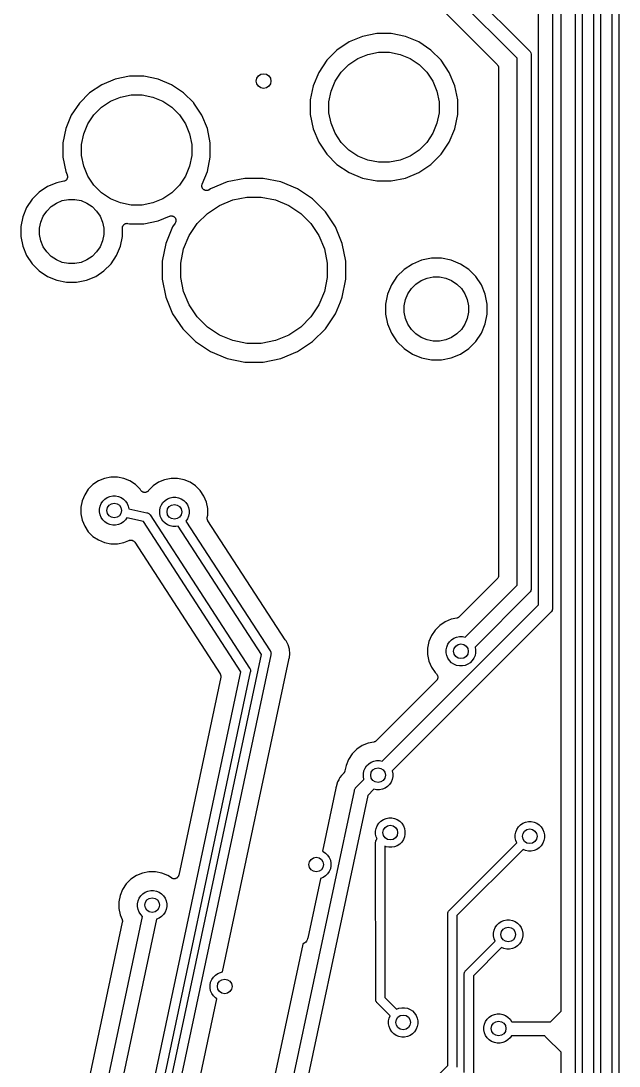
# Model space of a CAD drawing. Extents: x 59 to 2996, y -153 to 1402.
# Drawn here: x 619.55 to 635.85, y 663.05 to 691.53 of the extents above; entities that cross this region are included whole.
import ezdxf

# ---------------------------------------------------------------- set-up
doc = ezdxf.new("R2010")
doc.units = 0
doc.layers.add('BLACK', color=7, linetype='CONTINUOUS')

msp = doc.modelspace()

# ---------------------------------------------------------------- linework, layer by layer
at = {"layer": 'BLACK', "linetype": 'Continuous'}
for points in [[(635.85, 662.58), (635.85, 668.879), (635.849, 668.887), (635.85, 668.898), (635.85, 668.899), (635.85, 672.842), (635.849, 672.85), (635.85, 672.86), (635.85, 704.256)], [(635.35, 662.07), (635.35, 704.049)], [(635.65, 704.104), (635.65, 662.124)], [(634.269, 661.641), (634.269, 663.424), (633.87, 663.822), (633.863, 663.828), (633.839, 663.857), (633.839, 663.857), (633.839, 663.857), (633.831, 663.873), (632.916, 663.873), (632.878, 663.817), (632.822, 663.761), (632.757, 663.717), (632.684, 663.687), (632.607, 663.672), (632.528, 663.672), (632.451, 663.687), (632.378, 663.717), (632.313, 663.761), (632.257, 663.817), (632.213, 663.882), (632.183, 663.955), (632.167, 664.032), (632.167, 664.111), (632.183, 664.188), (632.213, 664.261), (632.257, 664.327), (632.313, 664.382), (632.378, 664.426), (632.451, 664.456), (632.528, 664.472), (632.607, 664.472), (632.684, 664.456), (632.757, 664.426), (632.822, 664.382), (632.878, 664.327), (632.922, 664.261), (632.925, 664.254), (633.98, 664.254), (634.269, 664.542), (634.269, 703.601)], [(634.65, 703.671), (634.65, 664.473), (634.65, 664.463), (634.65, 664.454), (634.65, 664.454), (634.65, 664.454), (634.65, 664.073), (634.65, 664.073), (634.65, 664.063), (634.65, 664.054), (634.65, 663.512), (634.65, 663.503), (634.65, 663.493), (634.65, 661.71)], [(635.15, 703.233), (635.15, 661.917)], [(634.85, 661.862), (634.85, 702.555)], [(626.429, 660.154), (628.638, 670.547), (628.639, 670.555), (628.642, 670.565), (628.643, 670.566), (628.645, 670.574), (628.65, 670.591), (628.651, 670.592), (628.651, 670.593), (628.66, 670.608), (628.668, 670.624), (628.669, 670.625), (628.669, 670.626), (628.681, 670.639), (628.686, 670.646), (628.687, 670.646), (628.693, 670.655), (628.7, 670.66), (628.898, 670.858), (628.883, 670.934), (628.883, 671.013), (628.898, 671.09), (628.929, 671.163), (628.972, 671.229), (629.028, 671.284), (629.094, 671.328), (629.166, 671.358), (629.244, 671.374), (629.323, 671.374), (629.399, 671.358), (629.555, 671.515), (629.555, 671.515), (633.657, 675.616), (633.657, 700.05)], [(634.038, 700.12), (634.038, 675.547), (634.038, 675.537), (634.035, 675.5), (634.025, 675.469), (634.024, 675.464), (634.006, 675.431), (633.994, 675.416), (633.989, 675.41), (633.982, 675.402), (633.975, 675.396), (629.824, 671.245), (629.824, 671.245), (629.668, 671.089), (629.683, 671.013), (629.683, 670.934), (629.668, 670.857), (629.638, 670.784), (629.594, 670.719), (629.538, 670.663), (629.473, 670.619), (629.4, 670.589), (629.323, 670.574), (629.244, 670.574), (629.168, 670.589), (629.002, 670.423), (626.817, 660.143)], [(631.751, 692.371), (633.394, 690.727), (633.401, 690.721), (633.425, 690.692), (633.443, 690.659), (633.454, 690.623), (633.456, 690.595), (633.456, 690.595), (633.457, 690.586), (633.456, 690.577), (633.456, 676.084), (633.457, 676.074), (633.454, 676.037), (633.446, 676.01), (633.443, 676.001), (633.425, 675.968), (633.413, 675.953), (633.409, 675.948), (633.401, 675.939), (633.394, 675.933), (631.926, 674.465), (631.941, 674.389), (631.941, 674.31), (631.925, 674.233), (631.895, 674.16), (631.851, 674.094), (631.796, 674.038), (631.73, 673.995), (631.657, 673.965), (631.58, 673.949), (631.501, 673.949), (631.424, 673.965), (631.351, 673.995), (631.286, 674.038), (631.23, 674.094), (631.186, 674.16), (631.156, 674.233), (631.141, 674.31), (631.141, 674.389), (631.156, 674.466), (631.186, 674.539), (631.23, 674.604), (631.286, 674.66), (631.351, 674.704), (631.424, 674.734), (631.501, 674.749), (631.58, 674.749), (631.656, 674.734), (633.075, 676.153), (633.075, 690.507), (631.432, 692.15)], [(631.095, 691.769), (632.53, 690.334), (632.531, 690.334), (632.531, 690.334), (632.531, 690.334), (632.532, 690.333), (632.539, 690.323), (632.546, 690.314), (632.547, 690.314), (632.547, 690.313), (632.552, 690.303), (632.558, 690.292), (632.558, 690.292), (632.558, 690.291), (632.562, 690.28), (632.565, 690.269), (632.565, 690.268), (632.565, 690.267), (632.566, 690.256), (632.567, 690.244), (632.567, 676.416), (632.567, 676.416), (632.567, 676.416), (632.567, 676.416), (632.567, 676.415), (632.566, 676.403), (632.565, 676.391), (632.565, 676.391), (632.565, 676.39), (632.561, 676.379), (632.558, 676.368), (632.557, 676.367), (632.557, 676.366), (632.552, 676.356), (632.546, 676.346), (632.546, 676.345), (632.545, 676.345), (632.538, 676.336), (632.53, 676.327), (631.491, 675.287), (631.49, 675.287), (631.49, 675.287), (631.49, 675.287), (631.489, 675.286), (631.48, 675.278), (631.471, 675.271), (631.471, 675.271), (631.47, 675.27), (631.46, 675.265), (631.449, 675.259), (631.449, 675.259), (631.448, 675.259), (631.437, 675.255), (631.426, 675.252), (631.276, 675.222), (631.111, 675.154), (630.962, 675.054), (630.835, 674.928), (630.736, 674.779), (630.668, 674.614), (630.633, 674.439), (630.633, 674.26), (630.668, 674.084), (630.736, 673.919), (630.835, 673.77), (630.874, 673.732), (630.875, 673.731), (630.875, 673.731), (630.875, 673.731), (630.875, 673.731), (630.883, 673.721), (630.89, 673.712), (630.89, 673.712), (630.891, 673.711), (630.896, 673.701), (630.902, 673.69), (630.902, 673.69), (630.902, 673.689), (630.905, 673.678), (630.909, 673.666), (630.909, 673.666), (630.909, 673.665), (630.91, 673.653), (630.911, 673.642), (630.911, 673.641), (630.911, 673.641), (630.91, 673.629), (630.909, 673.617), (630.909, 673.617), (630.909, 673.616), (630.905, 673.605), (630.901, 673.593), (630.901, 673.593), (630.901, 673.592), (630.895, 673.582), (630.89, 673.571), (630.889, 673.571), (630.889, 673.571), (630.882, 673.561), (630.874, 673.552), (629.233, 671.911), (629.233, 671.911), (629.233, 671.911), (629.233, 671.911), (629.232, 671.91), (629.223, 671.903), (629.213, 671.895), (629.213, 671.895), (629.212, 671.894), (629.202, 671.889), (629.192, 671.884), (629.191, 671.883), (629.19, 671.883), (629.179, 671.88), (629.168, 671.876), (629.018, 671.847), (628.853, 671.778), (628.704, 671.679), (628.578, 671.552), (628.478, 671.404), (628.41, 671.238), (628.381, 671.094), (628.381, 671.092), (628.379, 671.086), (628.378, 671.08), (628.375, 671.074), (628.373, 671.068), (628.37, 671.063), (628.368, 671.057), (628.364, 671.052), (628.361, 671.047), (628.357, 671.042), (628.354, 671.036), (628.349, 671.032), (628.345, 671.028), (628.34, 671.024), (628.338, 671.021), (628.316, 670.994), (628.314, 670.993), (628.312, 670.99), (628.291, 670.965), (628.289, 670.964), (628.289, 670.964), (628.246, 670.911), (628.214, 670.852), (628.213, 670.85), (628.213, 670.85), (628.18, 670.79), (628.16, 670.725), (628.16, 670.724), (628.16, 670.724), (628.151, 670.696), (628.151, 670.695), (628.149, 670.691), (628.148, 670.687), (628.139, 670.654), (628.136, 670.632), (628.136, 670.63), (628.135, 670.624), (628.134, 670.618), (627.769, 668.902), (627.788, 668.894), (627.853, 668.85), (627.909, 668.794), (627.953, 668.729), (627.983, 668.656), (627.998, 668.579), (627.998, 668.5), (627.983, 668.423), (627.953, 668.35), (627.909, 668.284), (627.853, 668.229), (627.788, 668.185), (627.715, 668.155), (627.711, 668.154), (627.367, 666.532), (627.365, 666.523), (627.354, 666.487), (627.336, 666.455), (627.312, 666.426), (627.29, 666.408), (627.29, 666.408), (627.283, 666.402), (627.274, 666.398), (627.231, 666.37), (625.939, 660.29)], [(624.089, 661.119), (624.889, 664.881), (624.85, 664.906), (624.795, 664.962), (624.751, 665.027), (624.721, 665.1), (624.705, 665.177), (624.705, 665.256), (624.721, 665.334), (624.751, 665.406), (624.795, 665.472), (624.85, 665.528), (624.916, 665.571), (624.989, 665.601), (625.044, 665.613), (626.853, 674.12), (626.853, 674.122), (626.855, 674.127), (626.856, 674.132), (626.863, 674.156), (626.866, 674.181), (626.866, 674.181), (626.877, 674.28), (626.867, 674.404), (626.832, 674.524), (626.803, 674.58), (626.786, 674.612), (626.786, 674.612), (626.775, 674.635), (626.759, 674.654), (626.758, 674.655), (626.755, 674.66), (626.752, 674.664), (624.648, 677.905), (624.647, 677.906), (624.642, 677.916), (624.637, 677.925), (624.636, 677.927), (624.636, 677.928), (624.633, 677.939), (624.629, 677.949), (624.629, 677.951), (624.629, 677.952), (624.628, 677.963), (624.627, 677.974), (624.627, 677.975), (624.627, 677.977), (624.628, 677.988), (624.63, 677.998), (624.642, 678.06), (624.642, 678.239), (624.607, 678.414), (624.538, 678.58), (624.439, 678.728), (624.313, 678.855), (624.164, 678.954), (623.999, 679.023), (623.823, 679.057), (623.644, 679.057), (623.469, 679.023), (623.304, 678.954), (623.155, 678.855), (623.024, 678.724), (623.023, 678.723), (623.015, 678.714), (623.015, 678.713), (623.015, 678.713), (623.006, 678.706), (622.996, 678.698), (622.996, 678.698), (622.996, 678.698), (622.985, 678.692), (622.974, 678.686), (622.974, 678.686), (622.974, 678.686), (622.962, 678.683), (622.951, 678.679), (622.95, 678.679), (622.95, 678.679), (622.938, 678.678), (622.926, 678.677), (622.925, 678.677), (622.925, 678.677), (622.913, 678.678), (622.901, 678.68), (622.901, 678.68), (622.901, 678.68), (622.889, 678.683), (622.877, 678.687), (622.877, 678.687), (622.877, 678.687), (622.866, 678.693), (622.856, 678.699), (622.855, 678.699), (622.855, 678.699), (622.846, 678.707), (622.836, 678.714), (622.836, 678.715), (622.836, 678.715), (622.828, 678.724), (622.821, 678.733), (622.8, 678.765), (622.673, 678.892), (622.524, 678.991), (622.359, 679.059), (622.184, 679.094), (622.005, 679.094), (621.83, 679.059), (621.664, 678.991), (621.516, 678.892), (621.389, 678.765), (621.29, 678.616), (621.221, 678.451), (621.186, 678.276), (621.186, 678.097), (621.221, 677.921), (621.29, 677.756), (621.389, 677.607), (621.516, 677.481), (621.664, 677.382), (621.83, 677.313), (622.005, 677.278), (622.184, 677.278), (622.359, 677.313), (622.497, 677.37), (622.498, 677.371), (622.499, 677.371), (622.499, 677.371), (622.511, 677.374), (622.522, 677.378), (622.523, 677.378), (622.523, 677.378), (622.535, 677.379), (622.547, 677.38), (622.547, 677.38), (622.548, 677.38), (622.56, 677.378), (622.572, 677.377), (622.572, 677.377), (622.572, 677.377), (622.584, 677.373), (622.595, 677.37), (622.596, 677.369), (622.596, 677.369), (622.606, 677.363), (622.617, 677.358), (622.617, 677.357), (622.617, 677.357), (622.627, 677.35), (622.636, 677.342), (622.636, 677.342), (622.636, 677.341), (622.644, 677.332), (622.652, 677.322), (622.652, 677.322), (622.652, 677.322), (624.979, 673.738), (624.979, 673.738), (624.979, 673.738), (624.979, 673.738), (624.98, 673.737), (624.985, 673.726), (624.991, 673.716), (624.991, 673.715), (624.991, 673.715), (624.994, 673.703), (624.998, 673.692), (624.998, 673.691), (624.998, 673.691), (624.999, 673.679), (625, 673.667), (625, 673.667), (625, 673.666), (624.998, 673.654), (624.997, 673.643), (623.851, 668.252), (623.851, 668.25), (623.847, 668.239), (623.844, 668.229), (623.843, 668.228), (623.843, 668.226), (623.837, 668.217), (623.832, 668.207), (623.831, 668.206), (623.831, 668.205), (623.823, 668.196), (623.816, 668.188), (623.815, 668.187), (623.814, 668.186), (623.806, 668.179), (623.797, 668.172), (623.796, 668.172), (623.795, 668.171), (623.785, 668.166), (623.775, 668.161), (623.774, 668.16), (623.773, 668.16), (623.762, 668.157), (623.751, 668.153), (623.75, 668.153), (623.749, 668.153), (623.738, 668.152), (623.726, 668.151), (623.725, 668.151), (623.724, 668.151), (623.713, 668.152), (623.702, 668.154), (623.701, 668.154), (623.7, 668.154), (623.689, 668.158), (623.678, 668.161), (623.677, 668.161), (623.676, 668.162), (623.666, 668.167), (623.656, 668.173), (623.559, 668.238), (623.394, 668.306), (623.218, 668.341), (623.039, 668.341), (622.864, 668.306), (622.699, 668.238), (622.55, 668.138), (622.423, 668.012), (622.324, 667.863), (622.256, 667.698), (622.221, 667.522), (622.221, 667.344), (622.256, 667.168), (622.308, 667.041), (622.309, 667.039), (622.309, 667.039), (622.309, 667.039), (622.312, 667.027), (622.316, 667.015), (622.316, 667.015), (622.316, 667.015), (622.317, 667.003), (622.318, 666.991), (622.318, 666.99), (622.318, 666.99), (622.317, 666.978), (622.315, 666.966), (622.315, 666.966), (622.315, 666.966), (621.002, 660.788)], [(622.681, 660.304), (625.548, 673.794), (622.889, 677.89), (622.441, 677.985), (622.405, 677.931), (622.349, 677.876), (622.284, 677.832), (622.211, 677.802), (622.134, 677.786), (622.055, 677.786), (621.978, 677.802), (621.905, 677.832), (621.839, 677.876), (621.784, 677.931), (621.74, 677.997), (621.71, 678.07), (621.694, 678.147), (621.694, 678.226), (621.71, 678.303), (621.74, 678.376), (621.784, 678.441), (621.839, 678.497), (621.905, 678.541), (621.978, 678.571), (622.055, 678.586), (622.134, 678.586), (622.211, 678.571), (622.284, 678.541), (622.349, 678.497), (622.405, 678.441), (622.449, 678.376), (622.479, 678.303), (622.494, 678.229), (622.986, 678.125), (622.992, 678.124), (622.998, 678.122), (622.998, 678.122), (623.015, 678.116), (623.037, 678.105), (623.056, 678.089), (623.071, 678.069), (623.074, 678.064), (625.783, 673.892), (625.787, 673.887), (625.79, 673.882), (625.79, 673.882), (625.798, 673.865), (625.805, 673.842), (625.807, 673.818), (625.807, 673.817), (625.805, 673.799), (625.805, 673.799), (625.804, 673.793), (625.803, 673.787), (622.935, 660.296)], [(623.284, 660.975), (626.108, 674.263), (623.836, 677.762), (623.773, 677.749), (623.694, 677.749), (623.617, 677.765), (623.544, 677.795), (623.479, 677.839), (623.423, 677.894), (623.379, 677.96), (623.349, 678.033), (623.334, 678.11), (623.334, 678.189), (623.349, 678.266), (623.379, 678.339), (623.423, 678.404), (623.479, 678.46), (623.544, 678.504), (623.617, 678.534), (623.694, 678.549), (623.773, 678.549), (623.85, 678.534), (623.923, 678.504), (623.989, 678.46), (624.044, 678.404), (624.088, 678.339), (624.118, 678.266), (624.134, 678.189), (624.134, 678.11), (624.118, 678.033), (624.088, 677.96), (624.046, 677.897), (626.343, 674.361), (626.347, 674.357), (626.349, 674.351), (626.349, 674.351), (626.358, 674.335), (626.365, 674.311), (626.367, 674.289), (626.367, 674.286), (626.365, 674.268), (626.365, 674.268), (626.364, 674.262), (626.362, 674.256), (623.538, 660.968)], [(629.426, 661.305), (631.183, 663.062), (631.183, 667.192), (631.182, 667.198), (631.183, 667.205), (631.183, 667.205), (631.185, 667.223), (631.192, 667.247), (631.204, 667.268), (631.219, 667.287), (631.224, 667.291), (633.06, 669.127), (633.033, 669.191), (633.017, 669.269), (633.017, 669.347), (633.033, 669.425), (633.063, 669.497), (633.107, 669.563), (633.163, 669.619), (633.228, 669.662), (633.301, 669.693), (633.378, 669.708), (633.457, 669.708), (633.534, 669.693), (633.607, 669.662), (633.672, 669.619), (633.728, 669.563), (633.772, 669.497), (633.802, 669.425), (633.817, 669.347), (633.817, 669.269), (633.802, 669.191), (633.772, 669.118), (633.728, 669.053), (633.672, 668.997), (633.607, 668.953), (633.534, 668.923), (633.457, 668.908), (633.378, 668.908), (633.301, 668.923), (633.236, 668.95), (631.433, 667.147), (631.433, 663.016)], [(621.493, 660.652), (622.869, 667.127), (622.818, 667.178), (622.774, 667.243), (622.744, 667.316), (622.729, 667.394), (622.729, 667.472), (622.744, 667.55), (622.774, 667.622), (622.818, 667.688), (622.874, 667.744), (622.939, 667.787), (623.012, 667.818), (623.089, 667.833), (623.168, 667.833), (623.245, 667.818), (623.318, 667.787), (623.384, 667.744), (623.439, 667.688), (623.483, 667.622), (623.513, 667.55), (623.529, 667.472), (623.529, 667.394), (623.513, 667.316), (623.483, 667.243), (623.439, 667.178), (623.384, 667.122), (623.318, 667.078), (623.245, 667.048), (623.242, 667.048), (621.88, 660.641)], [(631.633, 662.875), (631.633, 665.556), (631.632, 665.562), (631.633, 665.568), (631.633, 665.568), (631.635, 665.587), (631.642, 665.61), (631.644, 665.614), (631.654, 665.632), (631.665, 665.646), (631.669, 665.651), (631.674, 665.655), (632.471, 666.452), (632.444, 666.516), (632.429, 666.594), (632.429, 666.672), (632.444, 666.75), (632.474, 666.822), (632.518, 666.888), (632.574, 666.944), (632.639, 666.987), (632.712, 667.018), (632.789, 667.033), (632.868, 667.033), (632.945, 667.018), (633.018, 666.987), (633.084, 666.944), (633.139, 666.888), (633.183, 666.822), (633.213, 666.75), (633.229, 666.672), (633.229, 666.594), (633.213, 666.516), (633.183, 666.443), (633.139, 666.378), (633.084, 666.322), (633.018, 666.278), (632.945, 666.248), (632.868, 666.233), (632.789, 666.233), (632.712, 666.248), (632.648, 666.275), (631.883, 665.51), (631.883, 662.83)]]:
    msp.add_lwpolyline(points, dxfattribs=at)
for points in [[(628.859, 691.103), (628.493, 690.952), (628.164, 690.732), (627.885, 690.452), (627.665, 690.123), (627.513, 689.758), (627.436, 689.37), (627.436, 688.974), (627.513, 688.586), (627.665, 688.221), (627.885, 687.892), (628.164, 687.612), (628.493, 687.393), (628.859, 687.241), (629.247, 687.164), (629.642, 687.164), (630.03, 687.241), (630.395, 687.393), (630.724, 687.612), (631.004, 687.892), (631.224, 688.221), (631.375, 688.586), (631.452, 688.974), (631.452, 689.37), (631.375, 689.758), (631.224, 690.123), (631.004, 690.452), (630.724, 690.732), (630.395, 690.952), (630.03, 691.103), (629.642, 691.18), (629.247, 691.18)], [(630.155, 690.501), (630.401, 690.337), (630.609, 690.128), (630.774, 689.883), (630.887, 689.61), (630.944, 689.32), (630.944, 689.024), (630.887, 688.735), (630.774, 688.462), (630.609, 688.216), (630.401, 688.007), (630.155, 687.843), (629.882, 687.73), (629.592, 687.672), (629.297, 687.672), (629.007, 687.73), (628.734, 687.843), (628.488, 688.007), (628.279, 688.216), (628.115, 688.462), (628.002, 688.735), (627.944, 689.024), (627.944, 689.32), (628.002, 689.61), (628.115, 689.883), (628.279, 690.128), (628.488, 690.337), (628.734, 690.501), (629.007, 690.614), (629.297, 690.672), (629.592, 690.672), (629.882, 690.614)], [(622.119, 689.939), (621.754, 689.787), (621.425, 689.568), (621.145, 689.288), (620.926, 688.959), (620.774, 688.594), (620.697, 688.206), (620.697, 687.81), (620.774, 687.422), (620.813, 687.328), (620.813, 687.327), (620.813, 687.327), (620.813, 687.327), (620.814, 687.326), (620.817, 687.315), (620.821, 687.303), (620.821, 687.303), (620.821, 687.303), (620.822, 687.291), (620.823, 687.279), (620.823, 687.278), (620.823, 687.278), (620.821, 687.266), (620.82, 687.254), (620.82, 687.254), (620.82, 687.253), (620.816, 687.242), (620.813, 687.23), (620.813, 687.23), (620.813, 687.23), (620.807, 687.219), (620.801, 687.209), (620.801, 687.208), (620.801, 687.208), (620.793, 687.199), (620.785, 687.189), (620.785, 687.189), (620.785, 687.189), (620.776, 687.181), (620.766, 687.174), (620.766, 687.174), (620.766, 687.173), (620.755, 687.168), (620.744, 687.162), (620.744, 687.162), (620.744, 687.162), (620.732, 687.158), (620.721, 687.155), (620.531, 687.117), (620.28, 687.013), (620.053, 686.862), (619.86, 686.669), (619.709, 686.443), (619.605, 686.191), (619.552, 685.924), (619.552, 685.651), (619.605, 685.384), (619.709, 685.132), (619.86, 684.906), (620.053, 684.713), (620.28, 684.562), (620.531, 684.458), (620.798, 684.404), (621.071, 684.404), (621.338, 684.458), (621.59, 684.562), (621.816, 684.713), (622.009, 684.906), (622.16, 685.132), (622.264, 685.384), (622.318, 685.651), (622.318, 685.883), (622.318, 685.884), (622.318, 685.884), (622.318, 685.884), (622.318, 685.885), (622.319, 685.897), (622.32, 685.908), (622.32, 685.909), (622.32, 685.909), (622.324, 685.921), (622.328, 685.932), (622.328, 685.932), (622.328, 685.933), (622.334, 685.943), (622.339, 685.954), (622.34, 685.954), (622.34, 685.955), (622.348, 685.964), (622.355, 685.973), (622.356, 685.973), (622.356, 685.974), (622.365, 685.981), (622.374, 685.989), (622.375, 685.989), (622.375, 685.989), (622.386, 685.995), (622.396, 686), (622.397, 686), (622.397, 686.001), (622.409, 686.004), (622.42, 686.007), (622.42, 686.007), (622.421, 686.008), (622.433, 686.009), (622.445, 686.01), (622.445, 686.01), (622.446, 686.01), (622.457, 686.009), (622.469, 686.007), (622.507, 686), (622.903, 686), (623.291, 686.077), (623.6, 686.205), (623.601, 686.206), (623.601, 686.206), (623.601, 686.206), (623.601, 686.206), (623.613, 686.209), (623.625, 686.212), (623.625, 686.212), (623.625, 686.213), (623.638, 686.214), (623.649, 686.215), (623.65, 686.215), (623.65, 686.215), (623.662, 686.213), (623.674, 686.212), (623.674, 686.212), (623.674, 686.212), (623.686, 686.208), (623.698, 686.205), (623.698, 686.205), (623.698, 686.204), (623.709, 686.199), (623.72, 686.193), (623.72, 686.193), (623.72, 686.193), (623.729, 686.185), (623.739, 686.177), (623.739, 686.177), (623.739, 686.177), (623.746, 686.167), (623.754, 686.158), (623.754, 686.158), (623.754, 686.157), (623.76, 686.146), (623.766, 686.136), (623.766, 686.136), (623.766, 686.135), (623.769, 686.124), (623.773, 686.112), (623.773, 686.112), (623.773, 686.112), (623.774, 686.099), (623.775, 686.087), (623.775, 686.087), (623.775, 686.087), (623.774, 686.075), (623.773, 686.063), (623.773, 686.063), (623.773, 686.062), (623.769, 686.05), (623.766, 686.039), (623.765, 686.039), (623.765, 686.039), (623.76, 686.028), (623.754, 686.017), (623.686, 685.916), (623.498, 685.461), (623.402, 684.978), (623.402, 684.485), (623.498, 684.001), (623.686, 683.546), (623.96, 683.136), (624.309, 682.788), (624.719, 682.514), (625.174, 682.325), (625.657, 682.229), (626.15, 682.229), (626.633, 682.325), (627.089, 682.514), (627.499, 682.788), (627.847, 683.136), (628.121, 683.546), (628.256, 683.872), (628.256, 683.872), (628.309, 684.001), (628.406, 684.485), (628.406, 684.978), (628.309, 685.461), (628.121, 685.916), (627.847, 686.326), (627.499, 686.675), (627.089, 686.948), (626.633, 687.137), (626.15, 687.233), (625.657, 687.233), (625.174, 687.137), (624.719, 686.948), (624.681, 686.923), (624.68, 686.922), (624.68, 686.922), (624.68, 686.922), (624.679, 686.922), (624.668, 686.917), (624.658, 686.911), (624.658, 686.911), (624.657, 686.911), (624.646, 686.907), (624.634, 686.904), (624.634, 686.904), (624.634, 686.904), (624.621, 686.903), (624.609, 686.902), (624.609, 686.902), (624.609, 686.902), (624.597, 686.903), (624.585, 686.905), (624.584, 686.905), (624.584, 686.905), (624.573, 686.908), (624.561, 686.912), (624.561, 686.912), (624.561, 686.912), (624.55, 686.918), (624.539, 686.924), (624.539, 686.924), (624.539, 686.924), (624.53, 686.932), (624.52, 686.94), (624.52, 686.94), (624.52, 686.94), (624.512, 686.949), (624.504, 686.959), (624.504, 686.959), (624.504, 686.959), (624.499, 686.97), (624.493, 686.981), (624.493, 686.981), (624.493, 686.981), (624.489, 686.993), (624.486, 687.004), (624.486, 687.005), (624.486, 687.005), (624.485, 687.017), (624.483, 687.029), (624.483, 687.029), (624.483, 687.029), (624.485, 687.042), (624.486, 687.054), (624.486, 687.054), (624.486, 687.054), (624.49, 687.066), (624.493, 687.077), (624.636, 687.422), (624.713, 687.81), (624.713, 688.206), (624.636, 688.594), (624.484, 688.959), (624.265, 689.288), (624.26, 689.293), (624.26, 689.293), (623.985, 689.568), (623.656, 689.787), (623.291, 689.939), (622.903, 690.016), (622.507, 690.016)], [(623.416, 689.337), (623.661, 689.173), (623.87, 688.964), (624.034, 688.718), (624.147, 688.445), (624.205, 688.156), (624.205, 687.86), (624.147, 687.57), (624.034, 687.297), (623.87, 687.052), (623.661, 686.843), (623.416, 686.679), (623.143, 686.566), (622.853, 686.508), (622.557, 686.508), (622.267, 686.566), (621.994, 686.679), (621.749, 686.843), (621.54, 687.052), (621.376, 687.297), (621.263, 687.57), (621.205, 687.86), (621.205, 688.156), (621.263, 688.445), (621.376, 688.718), (621.54, 688.964), (621.749, 689.173), (621.994, 689.337), (622.267, 689.45), (622.557, 689.508), (622.853, 689.508), (623.143, 689.45)], [(621.349, 686.563), (621.492, 686.467), (621.614, 686.345), (621.71, 686.202), (621.776, 686.043), (621.81, 685.874), (621.81, 685.701), (621.776, 685.532), (621.71, 685.373), (621.614, 685.23), (621.492, 685.108), (621.349, 685.012), (621.19, 684.946), (621.021, 684.912), (620.848, 684.912), (620.679, 684.946), (620.52, 685.012), (620.377, 685.108), (620.255, 685.23), (620.159, 685.373), (620.093, 685.532), (620.06, 685.701), (620.06, 685.874), (620.093, 686.043), (620.159, 686.202), (620.255, 686.345), (620.377, 686.467), (620.52, 686.563), (620.679, 686.629), (620.848, 686.662), (621.021, 686.662), (621.19, 686.629)], [(626.848, 686.498), (627.175, 686.28), (627.452, 686.002), (627.671, 685.676), (627.821, 685.313), (627.898, 684.928), (627.898, 684.535), (627.821, 684.15), (627.671, 683.787), (627.452, 683.46), (627.175, 683.182), (626.848, 682.964), (626.485, 682.814), (626.1, 682.737), (625.707, 682.737), (625.322, 682.814), (624.959, 682.964), (624.633, 683.182), (624.355, 683.46), (624.137, 683.787), (623.986, 684.15), (623.91, 684.535), (623.91, 684.928), (623.986, 685.313), (624.137, 685.676), (624.355, 686.002), (624.633, 686.28), (624.959, 686.498), (625.322, 686.649), (625.707, 686.725), (626.1, 686.725), (626.485, 686.649)], [(630.469, 685.005), (630.218, 684.901), (629.991, 684.749), (629.798, 684.557), (629.647, 684.33), (629.543, 684.078), (629.49, 683.811), (629.49, 683.539), (629.543, 683.272), (629.647, 683.02), (629.798, 682.793), (629.991, 682.601), (630.218, 682.449), (630.469, 682.345), (630.736, 682.292), (631.009, 682.292), (631.276, 682.345), (631.528, 682.449), (631.754, 682.601), (631.947, 682.793), (632.098, 683.02), (632.202, 683.272), (632.256, 683.539), (632.256, 683.811), (632.202, 684.078), (632.098, 684.33), (631.947, 684.557), (631.754, 684.749), (631.528, 684.901), (631.276, 685.005), (631.009, 685.058), (630.736, 685.058)], [(631.287, 684.45), (631.43, 684.355), (631.552, 684.233), (631.648, 684.09), (631.714, 683.93), (631.748, 683.761), (631.748, 683.589), (631.714, 683.42), (631.648, 683.261), (631.552, 683.117), (631.43, 682.995), (631.287, 682.9), (631.128, 682.834), (630.959, 682.8), (630.786, 682.8), (630.617, 682.834), (630.458, 682.9), (630.315, 682.995), (630.193, 683.117), (630.097, 683.261), (630.031, 683.42), (629.998, 683.589), (629.998, 683.761), (630.031, 683.93), (630.097, 684.09), (630.193, 684.233), (630.315, 684.355), (630.458, 684.45), (630.617, 684.516), (630.786, 684.55), (630.959, 684.55), (631.128, 684.516)], [(629.807, 669.762), (629.872, 669.719), (629.928, 669.663), (629.972, 669.597), (630.002, 669.525), (630.017, 669.447), (630.017, 669.369), (630.002, 669.291), (629.972, 669.218), (629.928, 669.153), (629.872, 669.097), (629.807, 669.053), (629.734, 669.023), (629.657, 669.008), (629.578, 669.008), (629.501, 669.023), (629.467, 669.037), (629.468, 664.916), (629.786, 664.597), (629.851, 664.624), (629.928, 664.639), (630.007, 664.639), (630.084, 664.624), (630.157, 664.594), (630.222, 664.55), (630.278, 664.494), (630.322, 664.429), (630.352, 664.356), (630.367, 664.279), (630.367, 664.2), (630.352, 664.123), (630.322, 664.05), (630.278, 663.984), (630.222, 663.928), (630.157, 663.885), (630.084, 663.855), (630.007, 663.839), (629.928, 663.839), (629.851, 663.855), (629.778, 663.885), (629.713, 663.928), (629.657, 663.984), (629.613, 664.05), (629.583, 664.123), (629.567, 664.2), (629.567, 664.279), (629.583, 664.356), (629.61, 664.42), (629.258, 664.771), (629.254, 664.775), (629.248, 664.782), (629.238, 664.794), (629.226, 664.816), (629.221, 664.835), (629.219, 664.84), (629.218, 664.858), (629.218, 664.858), (629.217, 664.864), (629.218, 664.87), (629.217, 669.141), (629.217, 669.147), (629.217, 669.153), (629.217, 669.153), (629.219, 669.171), (629.226, 669.195), (629.238, 669.216), (629.244, 669.223), (629.25, 669.231), (629.25, 669.231), (629.254, 669.236), (629.255, 669.237), (629.233, 669.291), (629.217, 669.369), (629.217, 669.447), (629.233, 669.525), (629.263, 669.597), (629.307, 669.663), (629.363, 669.719), (629.428, 669.762), (629.501, 669.793), (629.578, 669.808), (629.657, 669.808), (629.734, 669.793)]]:
    msp.add_lwpolyline(points, close=True, dxfattribs=at)
at = {"layer": 'BLACK'}
for centre in [(626.166, 689.886), (622.094, 678.186), (623.734, 678.149), (631.541, 674.349), (629.283, 670.974), (629.617, 669.408), (633.417, 669.308), (627.598, 668.539), (623.129, 667.433), (632.829, 666.633), (625.105, 665.217), (629.967, 664.239), (632.567, 664.072)]:
    msp.add_circle(centre, 0.2, dxfattribs=at)

doc.saveas('drawing.dxf')
